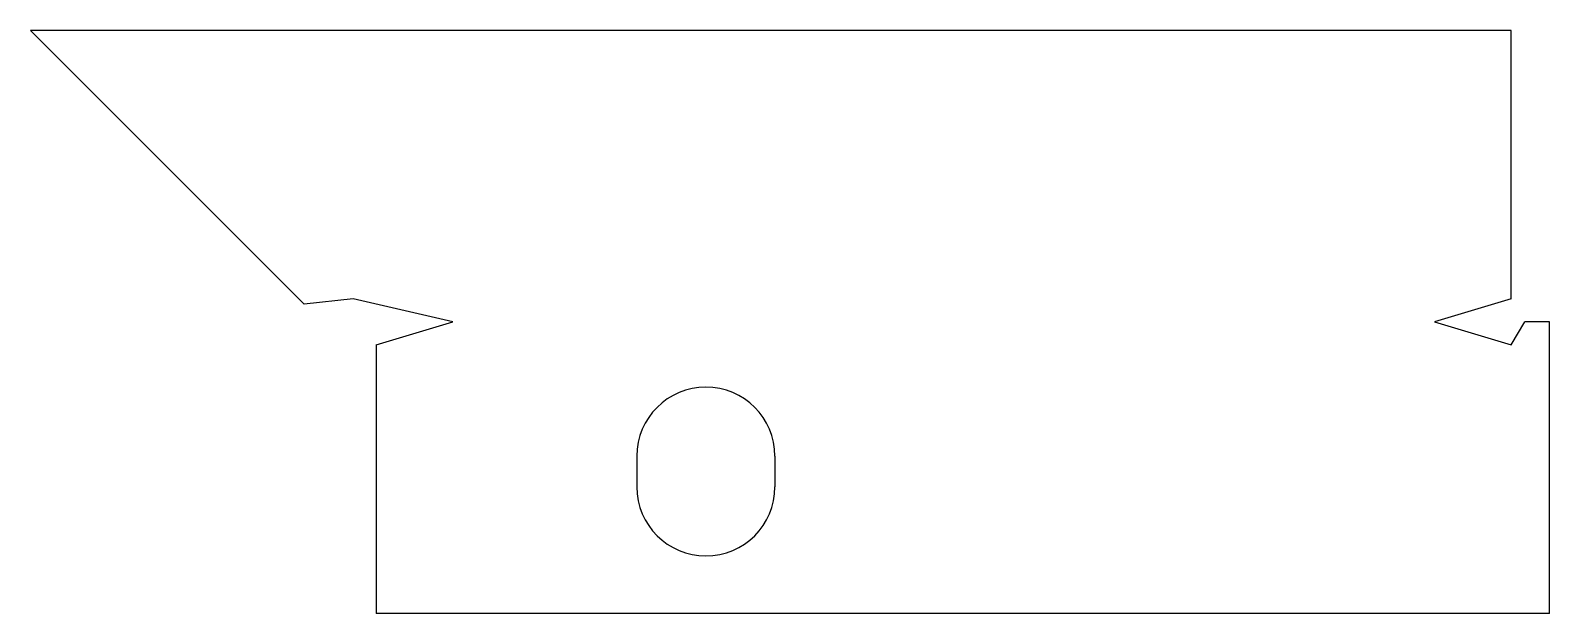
# Model space of a CAD drawing. Extents: x 3 to 201, y 2 to 78.
import ezdxf

# ---------------------------------------------------------------- set-up
doc = ezdxf.new("R2010")
doc.units = 0
doc.layers.get('0').update_dxf_attribs({"linetype": 'CONTINUOUS'})

msp = doc.modelspace()

# ---------------------------------------------------------------- linework, layer by layer
for p, q in [((195.98, 78.14), (2.91, 78.14)), ((38.6, 42.44), (2.91, 78.14)), ((195.98, 43.14), (195.98, 78.14)), ((44.98, 43.14), (38.6, 42.44)), ((57.98, 40.14), (44.98, 43.14)), ((195.98, 43.14), (185.98, 40.14)), ((47.98, 37.14), (57.98, 40.14)), ((185.98, 40.14), (195.98, 37.14)), ((195.98, 37.14), (197.75, 40.14)), ((200.98, 40.14), (197.75, 40.14)), ((200.98, 2.14), (200.98, 40.14)), ((47.98, 37.14), (47.98, 2.14)), ((81.98, 22.65), (81.98, 18.65)), ((99.98, 22.65), (99.98, 18.65)), ((200.98, 2.14), (47.98, 2.14))]:
    msp.add_line(p, q)
for centre, start, end in [((90.98, 22.65), 0, 180), ((90.98, 18.65), 180, 0)]:
    msp.add_arc(centre, 9, start, end)

doc.saveas('drawing.dxf')
